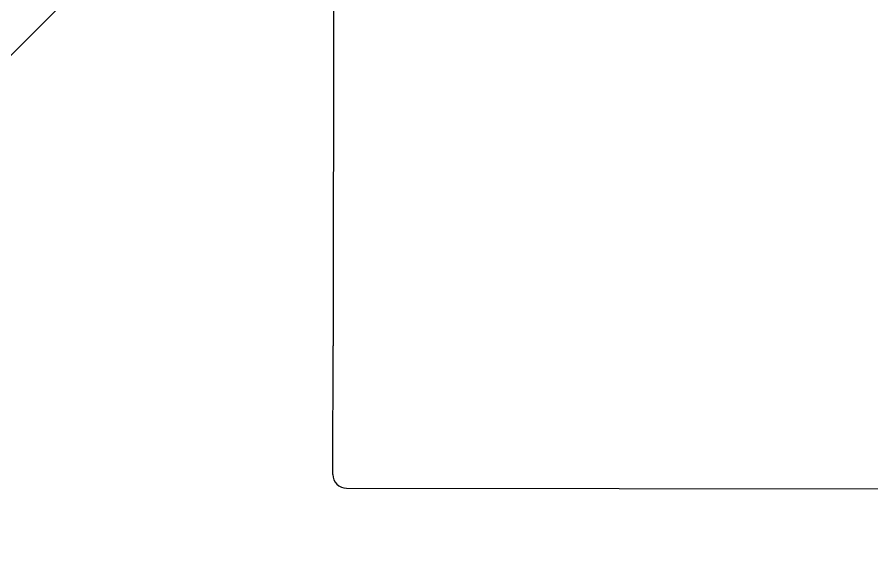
# Model space of a CAD drawing. Header units: inches. Extents: x -233729 to 737493, y -275239 to 196021.
# Drawn here: x 477783 to 477971.5, y 15717.9 to 15835.8 of the extents above; entities that cross this region are included whole.
import ezdxf

# ---------------------------------------------------------------- set-up
doc = ezdxf.new("R2010")
doc.units = ezdxf.units.IN
doc.header["$MEASUREMENT"] = 0
doc.layers.add('P_AX', color=7, linetype='Continuous')

# ---------------------------------------------------------------- blocks, each defined once
blk = doc.blocks.new('A$C48CB4C16')
at = {"layer": 'P_AX', "color": 6, "linetype": 'ByBlock', "lineweight": -2}
blk.add_line((4489.280940174242, 5301.317387177261, 710.6645883361932), (4276.760041648987, 5088.796488652124, 710.6645883361932), dxfattribs=at)
at = {"layer": 'P_AX', "color": 6, "linetype": 'Continuous'}
for p, q in [((4247.875198818045, 5229.363916033531, 710.6645883361932), (3953.875334747252, 5229.64662530937, 710.6645883361932)), ((4250.87231364171, 5226.361032630901, 710.6645883361932), (4250.843185741222, 5197.952774472653, 710.6645883361932)), ((4250.739148109802, 5087.829271573226, 710.6645883361932), (4250.843185741222, 5197.952774472653, 710.6645883361932))]:
    blk.add_line(p, q, dxfattribs=at)
at = {"layer": 'P_AX', "color": 6}
for radius in [4100.563866852364, 761.7891955324333]:
    blk.add_circle((4100.5638399116, 4905.530419049437, 710.6645883361932), radius, dxfattribs=at)
at = {"layer": 'P_AX', "color": 6, "linetype": 'Continuous'}
blk.add_arc((4247.872315028682, 5226.363917419805, 710.6645883361932), 2.999999999983981, 359.9449045907344, 89.94492367391823, dxfattribs=at)

msp = doc.modelspace()

# ---------------------------------------------------------------- block references
at = {"color": 1, "rotation": 180.0000000029513}
msp.add_blockref('A$C48CB4C16', (482103.5383251106, 20961.31663733844, -710.6645883361924), dxfattribs=at)

doc.saveas('drawing.dxf')
